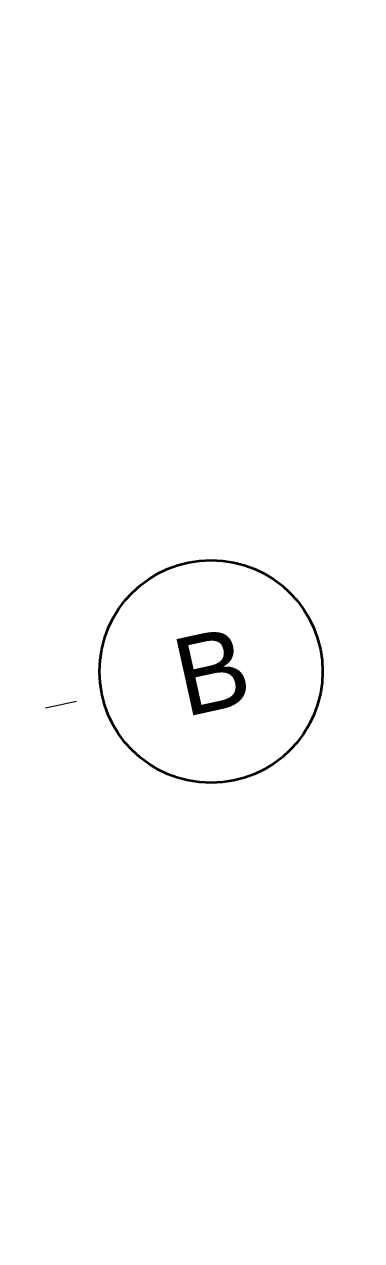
# Model space of a CAD drawing. Header units: millimetres. Extents: x 755110 to 820807, y -116979 to -66610.
# Drawn here: x 782668 to 784179, y -105050 to -99590 of the extents above; entities that cross this region are included whole.
import ezdxf

# ---------------------------------------------------------------- set-up
doc = ezdxf.new("R2010")
doc.units = ezdxf.units.MM
doc.header["$MEASUREMENT"] = 0
doc.linetypes.add('Double Dashed', pattern=[1093.611073, 529.166651, -211.666656, 141.111112, -211.666656])
doc.layers.add('New_Dimensioning - General', color=7, linetype='Continuous')
for name, color, linetype, lineweight in [('New_Dimensioning - General_Pen_No__1', 7, 'Continuous', 13), ('New_Structural - Grid_Pen_No__1', 7, 'Continuous', 13), ('New_Structural - Grid_Pen_No__7', 7, 'Continuous', 35)]:
    doc.layers.add(name, color=color, linetype=linetype, lineweight=lineweight)
doc.layers.add('New_Structural - Grid_Pen_No__61', color=7, linetype='Continuous', lineweight=20, true_color=0x6a6a6a)
doc.styles.add('GENERATED_STYLE_1', font='')
doc.styles.get('GENERATED_STYLE_1').set_extended_font_data('Arial')
doc.dimstyles.new('GENERATED_STYLE__1', dxfattribs={"dimtxt": 200, "dimasz": 95, "dimexe": 0.18, "dimexo": 0.0625, "dimgap": 0, "dimtad": 1, "dimdec": 0, "dimzin": 0, "dimdsep": 46, "dimtxsty": 'GENERATED_STYLE_1', "dimblk": 'ARROWHEAD_2', "dimblk1": 'ARROWHEAD_2', "dimblk2": 'ARROWHEAD_2', "dimcen": 0.09, "dimse1": 1, "dimse2": 1, "dimclrd": 7, "dimclre": 7, "dimclrt": 7, "dimadec": 0, "dimazin": 0, "dimtfac": 1, "dimtdec": 4, "dimtmove": 0, "dimatfit": 3, "dimfxl": 0, "dimtolj": 1, "dimtzin": 0, "dimarcsym": 0})

# ---------------------------------------------------------------- blocks, each defined once
blk = doc.blocks.new('*D168')
at = {"layer": 'New_Dimensioning - General_Pen_No__1', "color": 7, "linetype": 'Continuous', "lineweight": 13}
for p, q in [((779312.2, -93690.8), (779129.1, -93731.2)), ((779289.4, -93732.8), (779151.8, -93689.2)), ((779220.6, -93711), (779207.5, -93651.3)), ((781306.9, -103184), (779220.6, -93711)), ((781238.1, -103162.2), (781375.7, -103205.8))]:
    blk.add_line(p, q, dxfattribs=at)
at = {"layer": 'New_Dimensioning - General_Pen_No__1', "color": 7, "lineweight": 13, "insert": (780298.2, -98790), "char_height": 200, "attachment_point": 7, "rotation": 102.42, "style": 'GENERATED_STYLE_1'}
blk.add_mtext('\\A1;{\\pql;\\fArial|b0|i0|c0|p34;9\xa0700}', dxfattribs=at)
blk = doc.blocks.new('ARROWHEAD_2')
at = {"color": 0, "linetype": 'Continuous', "lineweight": 0}
for p, q in [((-0.378, -0.655), (0.378, 0.655)), ((0, 0), (-1, 0))]:
    blk.add_line(p, q, dxfattribs=at)
blk = doc.blocks.new('*D181')
at = {"layer": 'New_Dimensioning - General_Pen_No__1', "color": 7, "linetype": 'Continuous', "lineweight": 13}
for p, q in [((779709.1, -94069.3), (779696, -94009.6)), ((779800.7, -94049.2), (779617.6, -94089.5)), ((779777.9, -94091.1), (779640.3, -94047.5)), ((783004.8, -109033.7), (779709.1, -94069.3)), ((783096.3, -109013.6), (782913.2, -109053.9)), ((782936, -109011.9), (783073.6, -109055.5)), ((783017.9, -109093.4), (783004.8, -109033.7))]:
    blk.add_line(p, q, dxfattribs=at)
at = {"layer": 'New_Dimensioning - General_Pen_No__1', "color": 7, "lineweight": 13, "insert": (781407.7, -101968.2), "char_height": 200, "attachment_point": 7, "rotation": 102.42, "style": 'GENERATED_STYLE_1'}
blk.add_mtext('\\A1;{\\pql;\\fArial|b0|i0|c0|p34;15\xa0323}', dxfattribs=at)

msp = doc.modelspace()

# ---------------------------------------------------------------- linework, layer by layer
at = {"layer": 'New_Structural - Grid_Pen_No__61', "color": 251, "linetype": 'Double Dashed', "lineweight": 20, "true_color": 0x6a6a6a}
msp.add_line((782039.6, -102817.8), (783016.2, -102602.7), dxfattribs=at)
at = {"layer": 'New_Structural - Grid_Pen_No__7', "color": 7, "linetype": 'Continuous', "lineweight": 35}
msp.add_circle((783504.5, -102495.2), 500, dxfattribs=at)

# ---------------------------------------------------------------- texts
at = {"layer": 'New_Structural - Grid_Pen_No__1', "color": 7, "lineweight": 13, "insert": (783310.6, -102358.7), "char_height": 350, "attachment_point": 1, "rotation": 12.42, "style": 'GENERATED_STYLE_1'}
msp.add_mtext('\\A1;{\\pql;\\pt0;\\fArial|b0|i0|c0|p34;B}', dxfattribs=at)

# ---------------------------------------------------------------- dimensions: what is measured, and where the dimension line sits
at = {"layer": 'New_Dimensioning - General', "color": 7, "linetype": 'Continuous', "lineweight": 13}
for base, p1, p2, picture, middle in [((779220.6, -93711), (780896.8, -103274.3), (784179.1, -92619), '*D168', (780126.7, -98476.1)), ((779709.1, -94069.3), (781085.4, -109456.4), (777884.6, -94471.1), '*D181', (781219.8, -101579.7))]:
    dim = msp.add_linear_dim(base=base, p1=p1, p2=p2, angle=102.42, dimstyle='GENERATED_STYLE__1', dxfattribs=at)
    dim.commit()
    dim.dimension.update_dxf_attribs({"geometry": picture, "text_midpoint": middle, "dimtype": 160, "text_rotation": 102.42})

doc.saveas('drawing.dxf')
